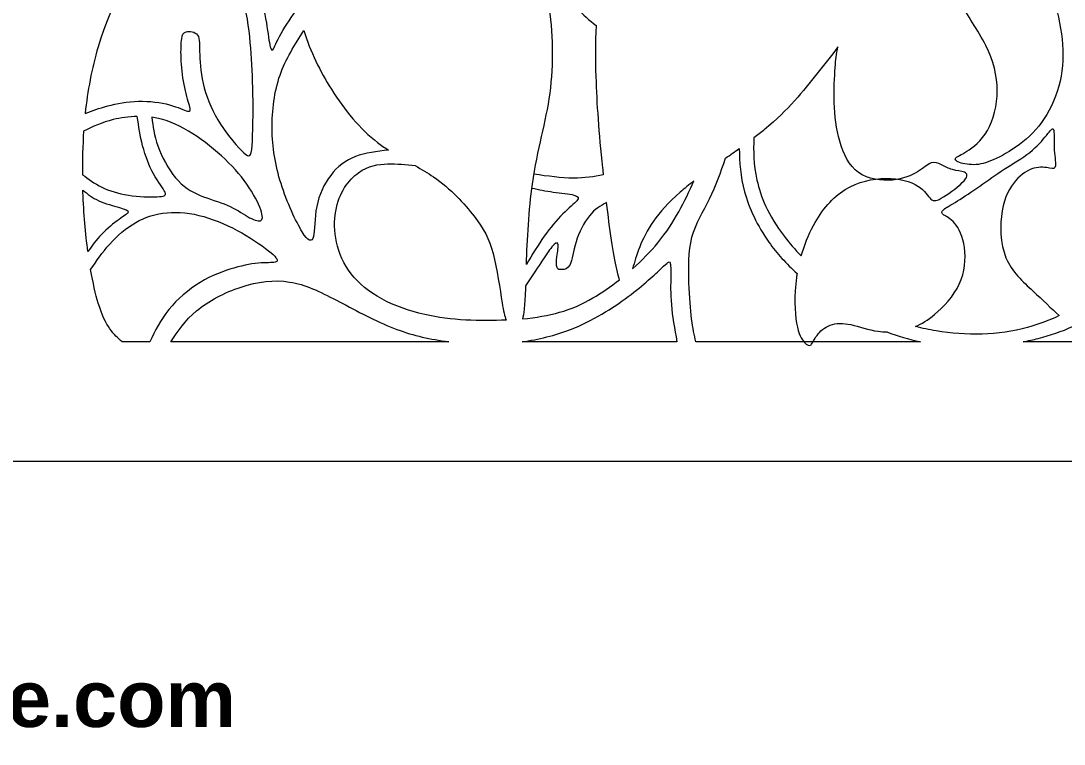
# Model space of a CAD drawing. Header units: millimetres. Extents: x -101 to 100, y -2 to 86.
# Drawn here: x -0.8 to 54.4, y -2.1 to 36.1 of the extents above; entities that cross this region are included whole.
import ezdxf

# ---------------------------------------------------------------- set-up
doc = ezdxf.new("R2010")
doc.units = ezdxf.units.MM
doc.header["$MEASUREMENT"] = 0
doc.layers.add('Layer 1', color=7, linetype='Continuous')

msp = doc.modelspace()

# ---------------------------------------------------------------- linework, layer by layer
at = {"layer": 'Layer 1', "lineweight": 9}
for points, knots in [([(-0.752, 86.205), (-3.659, 86.205), (-6.567, 86.205), (-11.62, 85.466), (-11.62, 85.466), (-16.674, 84.728), (-23.874, 83.251), (-31.419, 81.174), (-31.419, 81.174), (-38.965, 79.097), (-46.857, 76.421), (-54.61, 74.436), (-54.61, 74.436), (-62.364, 72.452), (-69.979, 71.159), (-76.671, 71.113), (-76.671, 71.113), (-83.363, 71.067), (-89.132, 72.267), (-93.101, 73.536), (-93.101, 73.536), (-97.07, 74.805), (-99.239, 76.144), (-101.408, 77.482), (-101.408, 77.482), (-101.408, 77.482), (-101.408, 12.824), (-101.408, 12.824), (-101.408, 12.824), (-101.408, 12.824), (-0.752, 12.824), (-0.752, 12.824), (-0.752, 12.824), (-0.752, 12.824), (99.904, 12.824), (99.904, 12.824), (99.904, 12.824), (99.904, 12.824), (99.904, 77.482), (99.904, 77.482), (99.904, 77.482), (97.735, 76.144), (95.566, 74.805), (91.597, 73.536), (91.597, 73.536), (87.628, 72.267), (81.859, 71.067), (75.167, 71.113), (75.167, 71.113), (68.475, 71.159), (60.86, 72.452), (53.106, 74.436), (53.106, 74.436), (45.353, 76.421), (37.461, 79.097), (29.915, 81.174), (29.915, 81.174), (22.37, 83.251), (15.17, 84.728), (10.116, 85.466), (10.116, 85.466), (5.063, 86.205), (2.155, 86.205), (-0.752, 86.205)], [0, 0, 0, 0, 0.058824, 0.058824, 0.058824, 0.058824, 0.117647, 0.117647, 0.117647, 0.117647, 0.176471, 0.176471, 0.176471, 0.176471, 0.235294, 0.235294, 0.235294, 0.235294, 0.294118, 0.294118, 0.294118, 0.294118, 0.352941, 0.352941, 0.352941, 0.352941, 0.411765, 0.411765, 0.411765, 0.411765, 0.470588, 0.470588, 0.470588, 0.470588, 0.529412, 0.529412, 0.529412, 0.529412, 0.588235, 0.588235, 0.588235, 0.588235, 0.647059, 0.647059, 0.647059, 0.647059, 0.705882, 0.705882, 0.705882, 0.705882, 0.764706, 0.764706, 0.764706, 0.764706, 0.823529, 0.823529, 0.823529, 0.823529, 0.882353, 0.882353, 0.882353, 0.882353, 1, 1, 1, 1]), ([(7.64, 42.218), (8.066, 42), (8.492, 41.782), (8.875, 41.503), (8.875, 41.503), (9.258, 41.224), (9.598, 40.884), (9.832, 40.659), (9.832, 40.659), (10.066, 40.434), (10.193, 40.324), (10.291, 40.342), (10.291, 40.342), (10.389, 40.359), (10.458, 40.503), (10.533, 40.74), (10.533, 40.74), (10.608, 40.976), (10.689, 41.305), (10.726, 41.608), (10.726, 41.608), (10.764, 41.911), (10.758, 42.188), (10.804, 42.332), (10.804, 42.332), (10.85, 42.476), (10.948, 42.488), (11.078, 42.482), (11.078, 42.482), (11.208, 42.476), (11.369, 42.453), (11.439, 42.309), (11.439, 42.309), (11.508, 42.165), (11.485, 41.899), (11.421, 41.576), (11.421, 41.576), (11.358, 41.253), (11.254, 40.872), (11.167, 40.503), (11.167, 40.503), (11.081, 40.134), (11.012, 39.776), (11.072, 39.439), (11.072, 39.439), (11.133, 39.101), (11.323, 38.784), (11.528, 38.328), (11.528, 38.328), (11.733, 37.873), (11.952, 37.278), (12.096, 36.687), (12.096, 36.687), (12.24, 36.096), (12.31, 35.507), (12.37, 35.115), (12.37, 35.115), (12.431, 34.723), (12.483, 34.526), (12.569, 34.607), (12.569, 34.607), (12.656, 34.688), (12.777, 35.046), (13.01, 35.465), (13.01, 35.465), (13.242, 35.885), (13.587, 36.366), (13.931, 36.847), (13.931, 36.847), (13.748, 37.994), (13.771, 39.151), (13.917, 40.061), (13.917, 40.061), (14.091, 41.134), (14.437, 41.86), (14.627, 42.328), (14.627, 42.328), (14.817, 42.795), (14.852, 43.003), (14.783, 43.135), (14.783, 43.135), (14.714, 43.268), (14.541, 43.326), (14.252, 43.228), (14.252, 43.228), (13.964, 43.13), (13.56, 42.876), (13.381, 42.916), (13.381, 42.916), (13.202, 42.956), (13.248, 43.291), (13.433, 43.666), (13.433, 43.666), (13.617, 44.041), (13.941, 44.456), (14.252, 44.987), (14.252, 44.987), (14.564, 45.518), (14.864, 46.164), (15.21, 46.741), (15.21, 46.741), (15.427, 47.103), (15.662, 47.438), (15.99, 47.705), (15.99, 47.705), (15.857, 47.674), (15.726, 47.641), (15.596, 47.606), (15.596, 47.606), (14.148, 47.22), (12.925, 46.643), (11.488, 45.639), (11.488, 45.639), (10.052, 44.635), (8.402, 43.204), (6.908, 41.358), (6.908, 41.358), (5.414, 39.512), (4.075, 37.251), (3.331, 34.753), (3.331, 34.753), (2.992, 33.613), (2.776, 32.424), (2.65, 31.236), (2.65, 31.236), (3.014, 31.374), (3.379, 31.511), (3.846, 31.634), (3.846, 31.634), (4.314, 31.757), (4.885, 31.867), (5.468, 31.881), (5.468, 31.881), (6.05, 31.896), (6.645, 31.815), (7.106, 31.691), (7.106, 31.691), (7.568, 31.567), (7.896, 31.4), (8.061, 31.359), (8.061, 31.359), (8.225, 31.319), (8.225, 31.406), (8.162, 31.654), (8.162, 31.654), (8.098, 31.902), (7.971, 32.311), (7.882, 32.77), (7.882, 32.77), (7.793, 33.228), (7.741, 33.736), (7.723, 34.166), (7.723, 34.166), (7.706, 34.596), (7.723, 34.948), (7.752, 35.176), (7.752, 35.176), (7.781, 35.403), (7.822, 35.507), (7.992, 35.548), (7.992, 35.548), (8.162, 35.588), (8.462, 35.565), (8.595, 35.375), (8.595, 35.375), (8.727, 35.184), (8.693, 34.826), (8.704, 34.336), (8.704, 34.336), (8.716, 33.846), (8.773, 33.223), (8.946, 32.585), (8.946, 32.585), (9.119, 31.948), (9.408, 31.296), (9.812, 30.667), (9.812, 30.667), (10.216, 30.038), (10.735, 29.432), (11.038, 29.153), (11.038, 29.153), (11.341, 28.873), (11.427, 28.919), (11.476, 29.528), (11.476, 29.528), (11.525, 30.136), (11.537, 31.307), (11.522, 32.251), (11.522, 32.251), (11.508, 33.194), (11.467, 33.909), (11.404, 34.694), (11.404, 34.694), (11.341, 35.478), (11.254, 36.332), (11.015, 37.16), (11.015, 37.16), (10.775, 37.988), (10.383, 38.79), (9.936, 39.421), (9.936, 39.421), (9.489, 40.053), (8.987, 40.515), (8.517, 40.862), (8.517, 40.862), (8.047, 41.21), (7.609, 41.444), (7.172, 41.678)], [0, 0, 0, 0, 0.018868, 0.018868, 0.018868, 0.018868, 0.037736, 0.037736, 0.037736, 0.037736, 0.056604, 0.056604, 0.056604, 0.056604, 0.075472, 0.075472, 0.075472, 0.075472, 0.09434, 0.09434, 0.09434, 0.09434, 0.113208, 0.113208, 0.113208, 0.113208, 0.132075, 0.132075, 0.132075, 0.132075, 0.150943, 0.150943, 0.150943, 0.150943, 0.169811, 0.169811, 0.169811, 0.169811, 0.188679, 0.188679, 0.188679, 0.188679, 0.207547, 0.207547, 0.207547, 0.207547, 0.226415, 0.226415, 0.226415, 0.226415, 0.245283, 0.245283, 0.245283, 0.245283, 0.264151, 0.264151, 0.264151, 0.264151, 0.283019, 0.283019, 0.283019, 0.283019, 0.301887, 0.301887, 0.301887, 0.301887, 0.320755, 0.320755, 0.320755, 0.320755, 0.339623, 0.339623, 0.339623, 0.339623, 0.358491, 0.358491, 0.358491, 0.358491, 0.377358, 0.377358, 0.377358, 0.377358, 0.396226, 0.396226, 0.396226, 0.396226, 0.415094, 0.415094, 0.415094, 0.415094, 0.433962, 0.433962, 0.433962, 0.433962, 0.45283, 0.45283, 0.45283, 0.45283, 0.471698, 0.471698, 0.471698, 0.471698, 0.490566, 0.490566, 0.490566, 0.490566, 0.509434, 0.509434, 0.509434, 0.509434, 0.528302, 0.528302, 0.528302, 0.528302, 0.54717, 0.54717, 0.54717, 0.54717, 0.566038, 0.566038, 0.566038, 0.566038, 0.584906, 0.584906, 0.584906, 0.584906, 0.603774, 0.603774, 0.603774, 0.603774, 0.622642, 0.622642, 0.622642, 0.622642, 0.641509, 0.641509, 0.641509, 0.641509, 0.660377, 0.660377, 0.660377, 0.660377, 0.679245, 0.679245, 0.679245, 0.679245, 0.698113, 0.698113, 0.698113, 0.698113, 0.716981, 0.716981, 0.716981, 0.716981, 0.735849, 0.735849, 0.735849, 0.735849, 0.754717, 0.754717, 0.754717, 0.754717, 0.773585, 0.773585, 0.773585, 0.773585, 0.792453, 0.792453, 0.792453, 0.792453, 0.811321, 0.811321, 0.811321, 0.811321, 0.830189, 0.830189, 0.830189, 0.830189, 0.849057, 0.849057, 0.849057, 0.849057, 0.867925, 0.867925, 0.867925, 0.867925, 0.886792, 0.886792, 0.886792, 0.886792, 0.90566, 0.90566, 0.90566, 0.90566, 0.924528, 0.924528, 0.924528, 0.924528, 0.943396, 0.943396, 0.943396, 0.943396, 0.962264, 0.962264, 0.962264, 0.962264, 1, 1, 1, 1]), ([(44.367, 41.159), (44.357, 40.599), (44.325, 40.022), (44.262, 39.466), (44.262, 39.466), (44.179, 38.723), (44.04, 38.016), (43.83, 37.352), (43.83, 37.352), (44.308, 37.86), (44.898, 38.345), (45.47, 38.725), (45.47, 38.725), (46.26, 39.25), (47.016, 39.573), (47.529, 39.717), (47.529, 39.717), (48.043, 39.862), (48.314, 39.827), (48.42, 39.691), (48.42, 39.691), (48.527, 39.556), (48.47, 39.319), (48.481, 38.898), (48.481, 38.898), (48.493, 38.477), (48.573, 37.871), (48.919, 37.159), (48.919, 37.159), (49.266, 36.446), (49.877, 35.627), (50.281, 34.822), (50.281, 34.822), (50.685, 34.018), (50.881, 33.227), (50.881, 32.445), (50.881, 32.445), (50.881, 31.664), (50.685, 30.891), (50.365, 30.334), (50.365, 30.334), (50.045, 29.777), (49.6, 29.437), (49.28, 29.235), (49.28, 29.235), (48.96, 29.033), (48.764, 28.97), (48.695, 28.889), (48.695, 28.889), (48.625, 28.808), (48.683, 28.71), (48.888, 28.635), (48.888, 28.635), (49.093, 28.56), (49.445, 28.508), (49.773, 28.531), (49.773, 28.531), (50.102, 28.554), (50.408, 28.653), (50.823, 28.852), (50.823, 28.852), (51.239, 29.05), (51.764, 29.35), (52.242, 29.734), (52.242, 29.734), (52.721, 30.118), (53.154, 30.585), (53.506, 31.176), (53.506, 31.176), (53.858, 31.768), (54.129, 32.483), (54.259, 33.21), (54.259, 33.21), (54.388, 33.937), (54.377, 34.675), (54.276, 35.445), (54.276, 35.445), (54.175, 36.215), (53.985, 37.017), (53.688, 37.71), (53.688, 37.71), (53.391, 38.402), (52.987, 38.985), (52.531, 39.458), (52.531, 39.458), (52.075, 39.931), (51.567, 40.294), (50.962, 40.594), (50.962, 40.594), (50.356, 40.894), (49.652, 41.131), (48.921, 41.255), (48.921, 41.255), (48.19, 41.379), (47.431, 41.39), (46.667, 41.356), (46.667, 41.356), (45.904, 41.321), (45.135, 41.24), (44.367, 41.159)], [0, 0, 0, 0, 0.038462, 0.038462, 0.038462, 0.038462, 0.076923, 0.076923, 0.076923, 0.076923, 0.115385, 0.115385, 0.115385, 0.115385, 0.153846, 0.153846, 0.153846, 0.153846, 0.192308, 0.192308, 0.192308, 0.192308, 0.230769, 0.230769, 0.230769, 0.230769, 0.269231, 0.269231, 0.269231, 0.269231, 0.307692, 0.307692, 0.307692, 0.307692, 0.346154, 0.346154, 0.346154, 0.346154, 0.384615, 0.384615, 0.384615, 0.384615, 0.423077, 0.423077, 0.423077, 0.423077, 0.461538, 0.461538, 0.461538, 0.461538, 0.5, 0.5, 0.5, 0.5, 0.538462, 0.538462, 0.538462, 0.538462, 0.576923, 0.576923, 0.576923, 0.576923, 0.615385, 0.615385, 0.615385, 0.615385, 0.653846, 0.653846, 0.653846, 0.653846, 0.692308, 0.692308, 0.692308, 0.692308, 0.730769, 0.730769, 0.730769, 0.730769, 0.769231, 0.769231, 0.769231, 0.769231, 0.807692, 0.807692, 0.807692, 0.807692, 0.846154, 0.846154, 0.846154, 0.846154, 0.884615, 0.884615, 0.884615, 0.884615, 0.923077, 0.923077, 0.923077, 0.923077, 1, 1, 1, 1]), ([(26.275, 27.288), (26.638, 27.212), (27.002, 27.136), (27.405, 27.078), (27.405, 27.078), (27.809, 27.02), (28.254, 26.98), (28.496, 26.919), (28.496, 26.919), (28.738, 26.859), (28.779, 26.778), (28.652, 26.622), (28.652, 26.622), (28.525, 26.466), (28.231, 26.236), (27.913, 25.918), (27.913, 25.918), (27.596, 25.601), (27.255, 25.197), (26.929, 24.739), (26.929, 24.739), (26.603, 24.28), (26.292, 23.767), (25.98, 23.255), (25.98, 23.255), (26.033, 24.539), (26.115, 26.147), (26.303, 27.502), (26.303, 27.502), (26.563, 29.365), (27.025, 30.749), (27.232, 32.301), (27.232, 32.301), (27.44, 33.853), (27.394, 35.572), (27.169, 37.066), (27.169, 37.066), (27.051, 37.848), (26.884, 38.569), (26.664, 39.244), (26.664, 39.244), (26.826, 39.34), (26.987, 39.436), (27.105, 39.516), (27.105, 39.516), (27.223, 39.596), (27.298, 39.66), (27.359, 39.616), (27.359, 39.616), (27.419, 39.573), (27.466, 39.423), (27.529, 39.143), (27.529, 39.143), (27.592, 38.863), (27.673, 38.454), (27.858, 38.033), (27.858, 38.033), (28.043, 37.612), (28.331, 37.179), (28.649, 36.818), (28.649, 36.818), (28.968, 36.457), (29.316, 36.168), (29.665, 35.879), (29.665, 35.879), (29.62, 34.962), (29.627, 34.077), (29.655, 33.184), (29.655, 33.184), (29.701, 31.73), (29.805, 30.253), (30.007, 28.355), (30.007, 28.355), (30.02, 28.232), (30.034, 28.108), (30.048, 27.982), (30.048, 27.982), (29.557, 27.894), (29.067, 27.806), (28.456, 27.812), (28.456, 27.812), (27.845, 27.818), (27.114, 27.918), (26.382, 28.018)], [0, 0, 0, 0, 0.045455, 0.045455, 0.045455, 0.045455, 0.090909, 0.090909, 0.090909, 0.090909, 0.136364, 0.136364, 0.136364, 0.136364, 0.181818, 0.181818, 0.181818, 0.181818, 0.227273, 0.227273, 0.227273, 0.227273, 0.272727, 0.272727, 0.272727, 0.272727, 0.318182, 0.318182, 0.318182, 0.318182, 0.363636, 0.363636, 0.363636, 0.363636, 0.409091, 0.409091, 0.409091, 0.409091, 0.454545, 0.454545, 0.454545, 0.454545, 0.5, 0.5, 0.5, 0.5, 0.545455, 0.545455, 0.545455, 0.545455, 0.590909, 0.590909, 0.590909, 0.590909, 0.636364, 0.636364, 0.636364, 0.636364, 0.681818, 0.681818, 0.681818, 0.681818, 0.727273, 0.727273, 0.727273, 0.727273, 0.772727, 0.772727, 0.772727, 0.772727, 0.818182, 0.818182, 0.818182, 0.818182, 0.863636, 0.863636, 0.863636, 0.863636, 0.909091, 0.909091, 0.909091, 0.909091, 1, 1, 1, 1]), ([(18.686, 29.298), (18.493, 29.422), (18.302, 29.553), (18.117, 29.694), (18.117, 29.694), (17.171, 30.415), (16.375, 31.396), (15.671, 32.515), (15.671, 32.515), (15.076, 33.462), (14.546, 34.509), (14.212, 35.619), (14.212, 35.619), (13.734, 34.872), (13.256, 34.125), (12.953, 33.256), (12.953, 33.256), (12.65, 32.386), (12.524, 31.394), (12.535, 30.425), (12.535, 30.425), (12.547, 29.456), (12.697, 28.509), (13.008, 27.523), (13.008, 27.523), (13.32, 26.537), (13.793, 25.51), (14.122, 24.979), (14.122, 24.979), (14.45, 24.448), (14.635, 24.413), (14.716, 24.725), (14.716, 24.725), (14.797, 25.037), (14.773, 25.694), (14.894, 26.311), (14.894, 26.311), (15.016, 26.929), (15.281, 27.506), (15.633, 27.961), (15.633, 27.961), (15.985, 28.417), (16.423, 28.752), (16.947, 28.954), (16.947, 28.954), (17.47, 29.157), (18.078, 29.227), (18.686, 29.298)], [0, 0, 0, 0, 0.076923, 0.076923, 0.076923, 0.076923, 0.153846, 0.153846, 0.153846, 0.153846, 0.230769, 0.230769, 0.230769, 0.230769, 0.307692, 0.307692, 0.307692, 0.307692, 0.384615, 0.384615, 0.384615, 0.384615, 0.461538, 0.461538, 0.461538, 0.461538, 0.538462, 0.538462, 0.538462, 0.538462, 0.615385, 0.615385, 0.615385, 0.615385, 0.692308, 0.692308, 0.692308, 0.692308, 0.769231, 0.769231, 0.769231, 0.769231, 0.846154, 0.846154, 0.846154, 0.846154, 1, 1, 1, 1]), ([(40.517, 23.697), (40.185, 24.043), (39.884, 24.39), (39.625, 24.727), (39.625, 24.727), (38.76, 25.851), (38.367, 26.855), (38.176, 27.704), (38.176, 27.704), (37.985, 28.553), (37.995, 29.247), (38.006, 29.941), (38.006, 29.941), (38.2, 30.087), (38.387, 30.232), (38.562, 30.375), (38.562, 30.375), (39.878, 31.442), (40.605, 32.411), (41.337, 33.328), (41.337, 33.328), (41.721, 33.808), (42.106, 34.274), (42.459, 34.752), (42.459, 34.752), (42.368, 34.352), (42.343, 34.093), (42.313, 33.66), (42.313, 33.66), (42.28, 33.181), (42.24, 32.489), (42.26, 31.799), (42.26, 31.799), (42.28, 31.11), (42.361, 30.423), (42.551, 29.763), (42.551, 29.763), (42.742, 29.102), (43.042, 28.468), (43.549, 28.107), (43.549, 28.107), (44.057, 27.747), (44.772, 27.66), (45.344, 27.712), (45.344, 27.712), (45.915, 27.764), (46.341, 27.954), (46.662, 28.15), (46.662, 28.15), (46.982, 28.346), (47.195, 28.548), (47.389, 28.615), (47.389, 28.615), (47.582, 28.681), (47.755, 28.612), (47.934, 28.522), (47.934, 28.522), (48.113, 28.433), (48.298, 28.323), (48.517, 28.263), (48.517, 28.263), (48.736, 28.202), (48.99, 28.191), (49.146, 28.124), (49.146, 28.124), (49.302, 28.058), (49.359, 27.937), (49.131, 27.68), (49.131, 27.68), (48.904, 27.423), (48.39, 27.031), (48.047, 26.818), (48.047, 26.818), (47.704, 26.604), (47.53, 26.569), (47.372, 26.708), (47.372, 26.708), (47.213, 26.846), (47.069, 27.158), (46.688, 27.397), (46.688, 27.397), (46.308, 27.637), (45.69, 27.804), (44.992, 27.801), (44.992, 27.801), (44.294, 27.798), (43.515, 27.625), (42.843, 27.21), (42.843, 27.21), (42.171, 26.795), (41.606, 26.137), (41.164, 25.312), (41.164, 25.312), (40.9, 24.818), (40.68, 24.264), (40.517, 23.697)], [0, 0, 0, 0, 0.04, 0.04, 0.04, 0.04, 0.08, 0.08, 0.08, 0.08, 0.12, 0.12, 0.12, 0.12, 0.16, 0.16, 0.16, 0.16, 0.2, 0.2, 0.2, 0.2, 0.24, 0.24, 0.24, 0.24, 0.28, 0.28, 0.28, 0.28, 0.32, 0.32, 0.32, 0.32, 0.36, 0.36, 0.36, 0.36, 0.4, 0.4, 0.4, 0.4, 0.44, 0.44, 0.44, 0.44, 0.48, 0.48, 0.48, 0.48, 0.52, 0.52, 0.52, 0.52, 0.56, 0.56, 0.56, 0.56, 0.6, 0.6, 0.6, 0.6, 0.64, 0.64, 0.64, 0.64, 0.68, 0.68, 0.68, 0.68, 0.72, 0.72, 0.72, 0.72, 0.76, 0.76, 0.76, 0.76, 0.8, 0.8, 0.8, 0.8, 0.84, 0.84, 0.84, 0.84, 0.88, 0.88, 0.88, 0.88, 0.92, 0.92, 0.92, 0.92, 1, 1, 1, 1]), ([(2.569, 30.3), (3.047, 30.53), (3.524, 30.76), (4.135, 30.91), (4.135, 30.91), (4.521, 31.004), (4.96, 31.067), (5.404, 31.075), (5.404, 31.075), (5.479, 30.557), (5.554, 30.038), (5.689, 29.516), (5.689, 29.516), (5.825, 28.994), (6.021, 28.469), (6.263, 28.037), (6.263, 28.037), (6.505, 27.604), (6.794, 27.263), (6.872, 27.073), (6.872, 27.073), (6.95, 26.883), (6.817, 26.842), (6.448, 26.828), (6.448, 26.828), (6.079, 26.814), (5.473, 26.825), (4.933, 26.909), (4.933, 26.909), (4.394, 26.992), (3.921, 27.148), (3.528, 27.341), (3.528, 27.341), (3.134, 27.534), (2.82, 27.765), (2.507, 27.996), (2.507, 27.996), (2.499, 28.748), (2.517, 29.521), (2.569, 30.3)], [0, 0, 0, 0, 0.090909, 0.090909, 0.090909, 0.090909, 0.181818, 0.181818, 0.181818, 0.181818, 0.272727, 0.272727, 0.272727, 0.272727, 0.363636, 0.363636, 0.363636, 0.363636, 0.454545, 0.454545, 0.454545, 0.454545, 0.545455, 0.545455, 0.545455, 0.545455, 0.636364, 0.636364, 0.636364, 0.636364, 0.727273, 0.727273, 0.727273, 0.727273, 0.818182, 0.818182, 0.818182, 0.818182, 1, 1, 1, 1]), ([(6.177, 31.031), (6.863, 30.933), (7.492, 30.667), (8.106, 30.304), (8.106, 30.304), (8.721, 29.94), (9.321, 29.479), (9.851, 28.994), (9.851, 28.994), (10.382, 28.51), (10.844, 28.002), (11.201, 27.497), (11.201, 27.497), (11.559, 26.992), (11.813, 26.49), (11.934, 26.144), (11.934, 26.144), (12.055, 25.798), (12.044, 25.608), (11.914, 25.562), (11.914, 25.562), (11.784, 25.515), (11.536, 25.614), (11.239, 25.784), (11.239, 25.784), (10.942, 25.954), (10.596, 26.196), (10.16, 26.384), (10.16, 26.384), (9.725, 26.571), (9.199, 26.704), (8.724, 26.903), (8.724, 26.903), (8.248, 27.102), (7.821, 27.367), (7.434, 27.829), (7.434, 27.829), (7.048, 28.29), (6.702, 28.948), (6.499, 29.514), (6.499, 29.514), (6.296, 30.081), (6.236, 30.556), (6.177, 31.031)], [0, 0, 0, 0, 0.083333, 0.083333, 0.083333, 0.083333, 0.166667, 0.166667, 0.166667, 0.166667, 0.25, 0.25, 0.25, 0.25, 0.333333, 0.333333, 0.333333, 0.333333, 0.416667, 0.416667, 0.416667, 0.416667, 0.5, 0.5, 0.5, 0.5, 0.583333, 0.583333, 0.583333, 0.583333, 0.666667, 0.666667, 0.666667, 0.666667, 0.75, 0.75, 0.75, 0.75, 0.833333, 0.833333, 0.833333, 0.833333, 1, 1, 1, 1]), ([(46.568, 19.969), (46.923, 19.876), (47.284, 19.798), (47.652, 19.736), (47.652, 19.736), (49.23, 19.471), (50.931, 19.494), (52.492, 19.921), (52.492, 19.921), (53.07, 20.079), (53.629, 20.293), (54.165, 20.547), (54.165, 20.547), (53.741, 20.924), (53.28, 21.377), (52.778, 21.842), (52.778, 21.842), (52.238, 22.341), (51.65, 22.854), (51.344, 23.604), (51.344, 23.604), (51.038, 24.354), (51.015, 25.341), (51.142, 26.082), (51.142, 26.082), (51.269, 26.823), (51.546, 27.32), (51.854, 27.677), (51.854, 27.677), (52.163, 28.035), (52.504, 28.254), (52.827, 28.341), (52.827, 28.341), (53.15, 28.427), (53.455, 28.381), (53.654, 28.346), (53.654, 28.346), (53.853, 28.312), (53.946, 28.289), (53.96, 28.47), (53.96, 28.47), (53.975, 28.652), (53.911, 29.039), (53.894, 29.442), (53.894, 29.442), (53.876, 29.846), (53.905, 30.267), (53.859, 30.389), (53.859, 30.389), (53.813, 30.51), (53.692, 30.331), (53.487, 30.074), (53.487, 30.074), (53.282, 29.818), (52.994, 29.483), (52.602, 29.174), (52.602, 29.174), (52.209, 28.866), (51.713, 28.583), (51.255, 28.289), (51.255, 28.289), (50.796, 27.994), (50.375, 27.689), (49.956, 27.395), (49.956, 27.395), (49.538, 27.1), (49.123, 26.817), (48.78, 26.607), (48.78, 26.607), (48.436, 26.396), (48.165, 26.258), (48.038, 26.146), (48.038, 26.146), (47.911, 26.033), (47.929, 25.946), (48.053, 25.863), (48.053, 25.863), (48.177, 25.779), (48.407, 25.698), (48.629, 25.433), (48.629, 25.433), (48.852, 25.168), (49.065, 24.718), (49.146, 24.138), (49.146, 24.138), (49.227, 23.558), (49.175, 22.849), (48.878, 22.208), (48.878, 22.208), (48.58, 21.568), (48.038, 20.997), (47.562, 20.599), (47.562, 20.599), (47.214, 20.308), (46.902, 20.109), (46.568, 19.969)], [0, 0, 0, 0, 0.04, 0.04, 0.04, 0.04, 0.08, 0.08, 0.08, 0.08, 0.12, 0.12, 0.12, 0.12, 0.16, 0.16, 0.16, 0.16, 0.2, 0.2, 0.2, 0.2, 0.24, 0.24, 0.24, 0.24, 0.28, 0.28, 0.28, 0.28, 0.32, 0.32, 0.32, 0.32, 0.36, 0.36, 0.36, 0.36, 0.4, 0.4, 0.4, 0.4, 0.44, 0.44, 0.44, 0.44, 0.48, 0.48, 0.48, 0.48, 0.52, 0.52, 0.52, 0.52, 0.56, 0.56, 0.56, 0.56, 0.6, 0.6, 0.6, 0.6, 0.64, 0.64, 0.64, 0.64, 0.68, 0.68, 0.68, 0.68, 0.72, 0.72, 0.72, 0.72, 0.76, 0.76, 0.76, 0.76, 0.8, 0.8, 0.8, 0.8, 0.84, 0.84, 0.84, 0.84, 0.88, 0.88, 0.88, 0.88, 0.92, 0.92, 0.92, 0.92, 1, 1, 1, 1]), ([(37.238, 29.382), (37.001, 29.213), (36.759, 29.043), (36.517, 28.872), (36.517, 28.872), (36.258, 28.136), (36, 27.399), (35.669, 26.725), (35.669, 26.725), (35.337, 26.051), (34.933, 25.439), (34.737, 24.689), (34.737, 24.689), (34.541, 23.939), (34.553, 23.051), (34.582, 22.284), (34.582, 22.284), (34.61, 21.516), (34.657, 20.87), (34.72, 20.37), (34.72, 20.37), (34.784, 19.869), (34.864, 19.513), (34.945, 19.158), (34.945, 19.158), (34.945, 19.158), (46.824, 19.158), (46.824, 19.158), (46.824, 19.158), (46.208, 19.291), (45.615, 19.47), (45.052, 19.686), (45.052, 19.686), (44.898, 19.686), (44.744, 19.696), (44.594, 19.716), (44.594, 19.716), (44.063, 19.785), (43.573, 19.976), (43.146, 20.068), (43.146, 20.068), (42.719, 20.16), (42.356, 20.154), (42.053, 20.042), (42.053, 20.042), (41.75, 19.93), (41.508, 19.71), (41.352, 19.5), (41.352, 19.5), (41.196, 19.289), (41.127, 19.087), (41.035, 19.006), (41.035, 19.006), (40.942, 18.926), (40.827, 18.966), (40.686, 19.125), (40.686, 19.125), (40.544, 19.283), (40.377, 19.56), (40.273, 20.143), (40.273, 20.143), (40.169, 20.726), (40.129, 21.614), (40.267, 22.554), (40.267, 22.554), (40.277, 22.624), (40.289, 22.694), (40.301, 22.764), (40.301, 22.764), (39.727, 23.292), (39.226, 23.836), (38.806, 24.427), (38.806, 24.427), (38.194, 25.286), (37.756, 26.244), (37.523, 27.086), (37.523, 27.086), (37.291, 27.928), (37.265, 28.655), (37.238, 29.382)], [0, 0, 0, 0, 0.047619, 0.047619, 0.047619, 0.047619, 0.095238, 0.095238, 0.095238, 0.095238, 0.142857, 0.142857, 0.142857, 0.142857, 0.190476, 0.190476, 0.190476, 0.190476, 0.238095, 0.238095, 0.238095, 0.238095, 0.285714, 0.285714, 0.285714, 0.285714, 0.333333, 0.333333, 0.333333, 0.333333, 0.380952, 0.380952, 0.380952, 0.380952, 0.428571, 0.428571, 0.428571, 0.428571, 0.47619, 0.47619, 0.47619, 0.47619, 0.52381, 0.52381, 0.52381, 0.52381, 0.571429, 0.571429, 0.571429, 0.571429, 0.619048, 0.619048, 0.619048, 0.619048, 0.666667, 0.666667, 0.666667, 0.666667, 0.714286, 0.714286, 0.714286, 0.714286, 0.761905, 0.761905, 0.761905, 0.761905, 0.809524, 0.809524, 0.809524, 0.809524, 0.857143, 0.857143, 0.857143, 0.857143, 0.904762, 0.904762, 0.904762, 0.904762, 1, 1, 1, 1]), ([(24.914, 20.307), (24.836, 20.504), (24.771, 20.798), (24.7, 21.219), (24.7, 21.219), (24.579, 21.935), (24.44, 23.019), (24.227, 23.821), (24.227, 23.821), (24.013, 24.623), (23.725, 25.142), (23.217, 25.8), (23.217, 25.8), (22.709, 26.457), (21.982, 27.254), (21.071, 27.882), (21.071, 27.882), (20.765, 28.093), (20.438, 28.286), (20.103, 28.475), (20.103, 28.475), (19.622, 28.529), (19.142, 28.583), (18.642, 28.569), (18.642, 28.569), (18.143, 28.556), (17.623, 28.475), (17.104, 28.1), (17.104, 28.1), (16.585, 27.725), (16.066, 27.056), (15.898, 26.069), (15.898, 26.069), (15.731, 25.083), (15.916, 23.779), (16.718, 22.752), (16.718, 22.752), (17.519, 21.725), (18.939, 20.975), (20.606, 20.6), (20.606, 20.6), (21.996, 20.288), (23.559, 20.236), (24.914, 20.307)], [0, 0, 0, 0, 0.083333, 0.083333, 0.083333, 0.083333, 0.166667, 0.166667, 0.166667, 0.166667, 0.25, 0.25, 0.25, 0.25, 0.333333, 0.333333, 0.333333, 0.333333, 0.416667, 0.416667, 0.416667, 0.416667, 0.5, 0.5, 0.5, 0.5, 0.583333, 0.583333, 0.583333, 0.583333, 0.666667, 0.666667, 0.666667, 0.666667, 0.75, 0.75, 0.75, 0.75, 0.833333, 0.833333, 0.833333, 0.833333, 1, 1, 1, 1]), ([(31.602, 23.025), (31.691, 23.355), (31.802, 23.748), (31.974, 24.179), (31.974, 24.179), (32.309, 25.015), (32.874, 25.996), (34.109, 27.069), (34.109, 27.069), (34.334, 27.265), (34.582, 27.464), (34.844, 27.665), (34.844, 27.665), (34.342, 26.581), (33.84, 25.497), (32.931, 24.396), (32.931, 24.396), (32.548, 23.931), (32.092, 23.463), (31.602, 23.025)], [0, 0, 0, 0, 0.166667, 0.166667, 0.166667, 0.166667, 0.333333, 0.333333, 0.333333, 0.333333, 0.5, 0.5, 0.5, 0.5, 0.666667, 0.666667, 0.666667, 0.666667, 1, 1, 1, 1]), ([(2.525, 27.182), (2.526, 27.146), (2.528, 27.11), (2.529, 27.075), (2.529, 27.075), (2.572, 25.946), (2.666, 24.879), (2.793, 23.932), (2.793, 23.932), (3.011, 24.236), (3.23, 24.541), (3.518, 24.841), (3.518, 24.841), (3.806, 25.14), (4.163, 25.435), (4.44, 25.634), (4.44, 25.634), (4.717, 25.833), (4.913, 25.937), (4.925, 26.02), (4.925, 26.02), (4.936, 26.104), (4.763, 26.167), (4.457, 26.257), (4.457, 26.257), (4.152, 26.346), (3.713, 26.461), (3.369, 26.62), (3.369, 26.62), (3.025, 26.778), (2.775, 26.98), (2.525, 27.182)], [0, 0, 0, 0, 0.111111, 0.111111, 0.111111, 0.111111, 0.222222, 0.222222, 0.222222, 0.222222, 0.333333, 0.333333, 0.333333, 0.333333, 0.444444, 0.444444, 0.444444, 0.444444, 0.555556, 0.555556, 0.555556, 0.555556, 0.666667, 0.666667, 0.666667, 0.666667, 0.777778, 0.777778, 0.777778, 0.777778, 1, 1, 1, 1]), ([(30.913, 22.445), (30.446, 22.077), (29.965, 21.746), (29.502, 21.477), (29.502, 21.477), (28.316, 20.791), (27.237, 20.512), (25.77, 20.371), (25.77, 20.371), (25.846, 20.604), (25.887, 21.026), (25.928, 21.975), (25.928, 21.975), (25.93, 22.02), (25.932, 22.066), (25.934, 22.113), (25.934, 22.113), (26.221, 22.545), (26.508, 22.977), (26.746, 23.337), (26.746, 23.337), (26.984, 23.697), (27.175, 23.986), (27.333, 24.176), (27.333, 24.176), (27.492, 24.367), (27.619, 24.459), (27.654, 24.346), (27.654, 24.346), (27.688, 24.234), (27.631, 23.916), (27.599, 23.657), (27.599, 23.657), (27.567, 23.397), (27.561, 23.195), (27.605, 23.089), (27.605, 23.089), (27.648, 22.982), (27.74, 22.97), (27.873, 22.976), (27.873, 22.976), (28.005, 22.982), (28.179, 23.005), (28.291, 23.247), (28.291, 23.247), (28.404, 23.49), (28.456, 23.951), (28.611, 24.447), (28.611, 24.447), (28.767, 24.943), (29.027, 25.474), (29.312, 25.826), (29.312, 25.826), (29.597, 26.179), (29.907, 26.352), (30.218, 26.526), (30.218, 26.526), (30.39, 25.139), (30.587, 23.788), (30.763, 23.002), (30.763, 23.002), (30.815, 22.769), (30.865, 22.586), (30.913, 22.445)], [0, 0, 0, 0, 0.058824, 0.058824, 0.058824, 0.058824, 0.117647, 0.117647, 0.117647, 0.117647, 0.176471, 0.176471, 0.176471, 0.176471, 0.235294, 0.235294, 0.235294, 0.235294, 0.294118, 0.294118, 0.294118, 0.294118, 0.352941, 0.352941, 0.352941, 0.352941, 0.411765, 0.411765, 0.411765, 0.411765, 0.470588, 0.470588, 0.470588, 0.470588, 0.529412, 0.529412, 0.529412, 0.529412, 0.588235, 0.588235, 0.588235, 0.588235, 0.647059, 0.647059, 0.647059, 0.647059, 0.705882, 0.705882, 0.705882, 0.705882, 0.764706, 0.764706, 0.764706, 0.764706, 0.823529, 0.823529, 0.823529, 0.823529, 0.882353, 0.882353, 0.882353, 0.882353, 1, 1, 1, 1]), ([(2.939, 22.979), (3.059, 22.281), (3.197, 21.678), (3.343, 21.2), (3.343, 21.2), (3.729, 19.928), (4.168, 19.543), (4.606, 19.158), (4.606, 19.158), (4.606, 19.158), (6.061, 19.158), (6.061, 19.158), (6.061, 19.158), (6.344, 19.739), (6.627, 20.32), (7.071, 20.866), (7.071, 20.866), (7.515, 21.413), (8.121, 21.927), (8.732, 22.299), (8.732, 22.299), (9.344, 22.671), (9.961, 22.902), (10.515, 23.061), (10.515, 23.061), (11.069, 23.219), (11.559, 23.306), (11.951, 23.332), (11.951, 23.332), (12.344, 23.358), (12.638, 23.323), (12.753, 23.381), (12.753, 23.381), (12.869, 23.438), (12.805, 23.589), (12.479, 23.868), (12.479, 23.868), (12.153, 24.148), (11.565, 24.558), (10.925, 24.918), (10.925, 24.918), (10.284, 25.279), (9.592, 25.59), (8.917, 25.781), (8.917, 25.781), (8.242, 25.971), (7.584, 26.04), (6.981, 25.988), (6.981, 25.988), (6.379, 25.936), (5.83, 25.763), (5.32, 25.469), (5.32, 25.469), (4.809, 25.175), (4.336, 24.76), (3.946, 24.324), (3.946, 24.324), (3.555, 23.889), (3.247, 23.434), (2.939, 22.979)], [0, 0, 0, 0, 0.0625, 0.0625, 0.0625, 0.0625, 0.125, 0.125, 0.125, 0.125, 0.1875, 0.1875, 0.1875, 0.1875, 0.25, 0.25, 0.25, 0.25, 0.3125, 0.3125, 0.3125, 0.3125, 0.375, 0.375, 0.375, 0.375, 0.4375, 0.4375, 0.4375, 0.4375, 0.5, 0.5, 0.5, 0.5, 0.5625, 0.5625, 0.5625, 0.5625, 0.625, 0.625, 0.625, 0.625, 0.6875, 0.6875, 0.6875, 0.6875, 0.75, 0.75, 0.75, 0.75, 0.8125, 0.8125, 0.8125, 0.8125, 0.875, 0.875, 0.875, 0.875, 1, 1, 1, 1]), ([(25.761, 19.158), (25.761, 19.158), (33.942, 19.158), (33.942, 19.158), (33.942, 19.158), (33.821, 19.842), (33.7, 20.527), (33.648, 21.12), (33.648, 21.12), (33.596, 21.713), (33.613, 22.215), (33.619, 22.598), (33.619, 22.598), (33.625, 22.982), (33.619, 23.248), (33.579, 23.343), (33.579, 23.343), (33.538, 23.438), (33.463, 23.363), (33.126, 23.046), (33.126, 23.046), (32.788, 22.728), (32.188, 22.169), (31.366, 21.554), (31.366, 21.554), (30.544, 20.94), (29.5, 20.271), (28.323, 19.815), (28.323, 19.815), (27.503, 19.498), (26.619, 19.284), (25.761, 19.158)], [0, 0, 0, 0, 0.111111, 0.111111, 0.111111, 0.111111, 0.222222, 0.222222, 0.222222, 0.222222, 0.333333, 0.333333, 0.333333, 0.333333, 0.444444, 0.444444, 0.444444, 0.444444, 0.555556, 0.555556, 0.555556, 0.555556, 0.666667, 0.666667, 0.666667, 0.666667, 0.777778, 0.777778, 0.777778, 0.777778, 1, 1, 1, 1]), ([(7.186, 19.158), (7.186, 19.158), (21.881, 19.158), (21.881, 19.158), (21.881, 19.158), (21.755, 19.175), (21.63, 19.194), (21.507, 19.214), (21.507, 19.214), (20.564, 19.364), (19.716, 19.569), (18.781, 19.952), (18.781, 19.952), (17.847, 20.334), (16.826, 20.894), (15.934, 21.358), (15.934, 21.358), (15.043, 21.823), (14.282, 22.192), (13.462, 22.322), (13.462, 22.322), (12.643, 22.451), (11.766, 22.342), (10.895, 22.056), (10.895, 22.056), (10.024, 21.771), (9.159, 21.309), (8.541, 20.797), (8.541, 20.797), (7.924, 20.284), (7.555, 19.721), (7.186, 19.158)], [0, 0, 0, 0, 0.111111, 0.111111, 0.111111, 0.111111, 0.222222, 0.222222, 0.222222, 0.222222, 0.333333, 0.333333, 0.333333, 0.333333, 0.444444, 0.444444, 0.444444, 0.444444, 0.555556, 0.555556, 0.555556, 0.555556, 0.666667, 0.666667, 0.666667, 0.666667, 0.777778, 0.777778, 0.777778, 0.777778, 1, 1, 1, 1]), ([(52.253, 19.158), (52.253, 19.158), (56.36, 19.158), (56.36, 19.158), (56.36, 19.158), (56.092, 19.262), (55.831, 19.384), (55.587, 19.517), (55.587, 19.517), (55.336, 19.654), (55.103, 19.803), (54.871, 19.972), (54.871, 19.972), (54.297, 19.706), (53.697, 19.501), (53.046, 19.335), (53.046, 19.335), (52.789, 19.27), (52.524, 19.211), (52.253, 19.158)], [0, 0, 0, 0, 0.166667, 0.166667, 0.166667, 0.166667, 0.333333, 0.333333, 0.333333, 0.333333, 0.5, 0.5, 0.5, 0.5, 0.666667, 0.666667, 0.666667, 0.666667, 1, 1, 1, 1])]:
    msp.add_open_spline(points, degree=3, knots=knots, dxfattribs=at)

# ---------------------------------------------------------------- texts
at = {"insert": (-42.01, 1.791), "char_height": 3, "width": 81.97805, "attachment_point": 1}
msp.add_mtext('{\\fArial|b1|i0|c0|p34;www.craftsmanspace.com}', dxfattribs=at)

doc.saveas('drawing.dxf')
